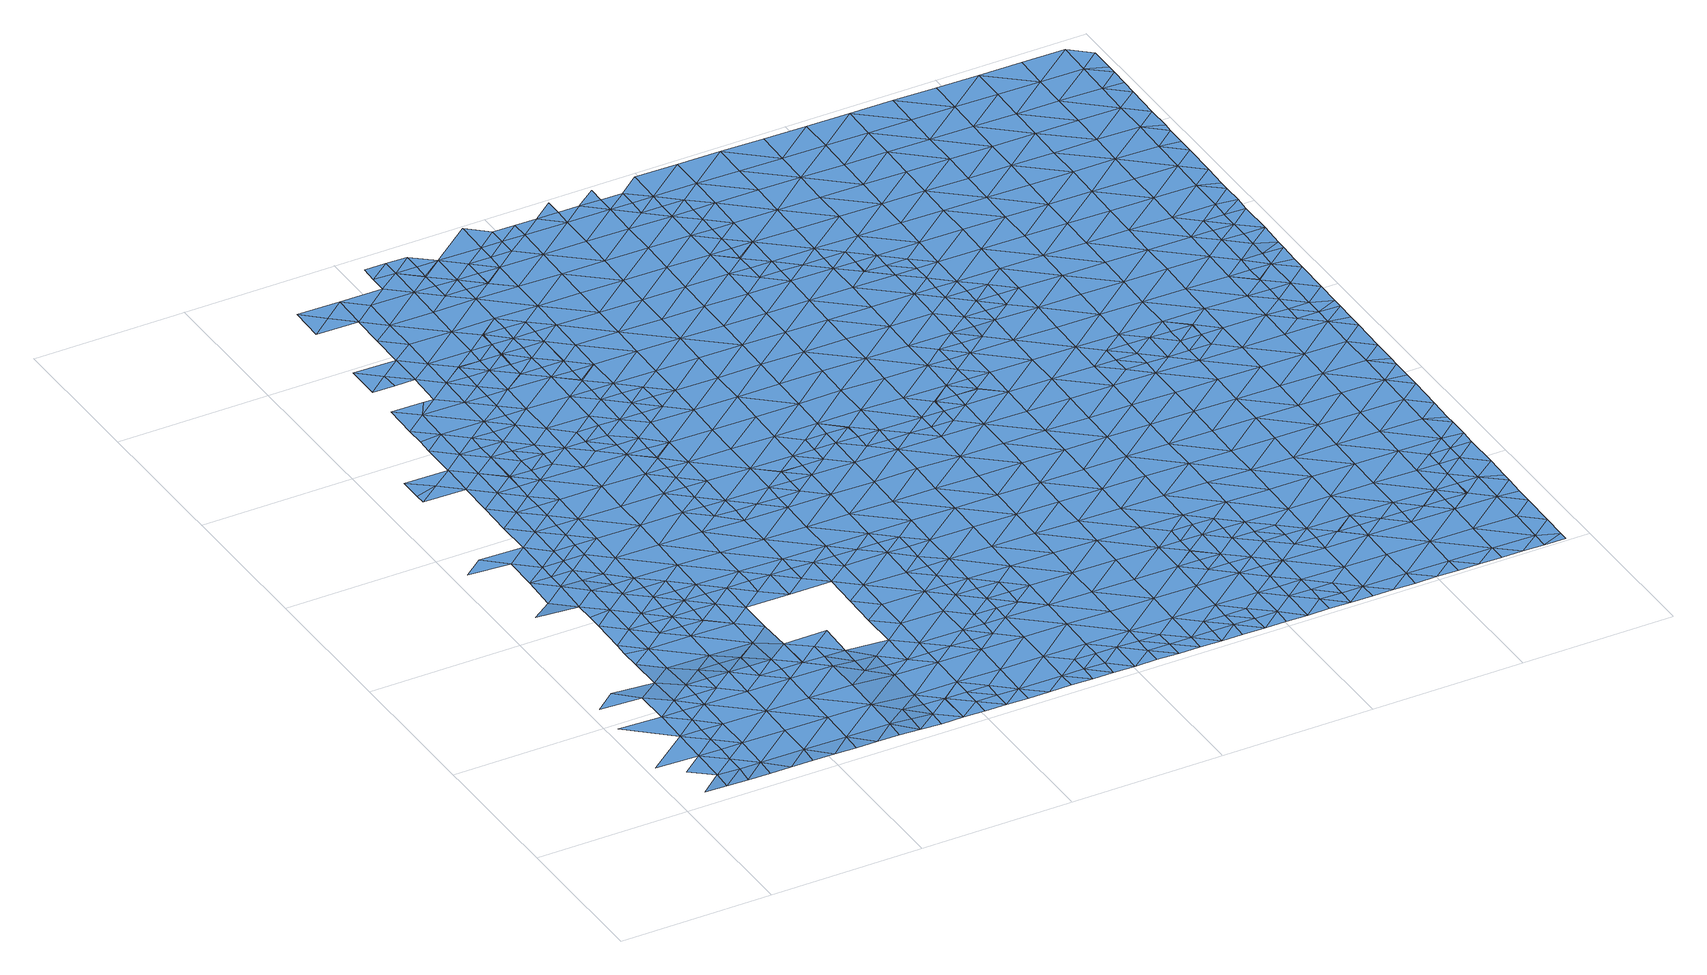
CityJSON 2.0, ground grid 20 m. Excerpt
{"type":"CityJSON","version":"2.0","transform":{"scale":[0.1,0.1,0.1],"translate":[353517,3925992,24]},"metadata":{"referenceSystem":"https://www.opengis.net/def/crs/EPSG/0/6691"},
"CityObjects":{
"waterbody1":{"type":"WaterBody","attributes":{"name":"4","class":"1140","function":"1","WaterBodyRiverFloodingRiskAttribute.description":"6","WaterBodyRiverFloodingRiskAttribute.rankOrg":"1","WaterBodyRiverFloodingRiskAttribute.adminType":"2","WaterBodyRiverFloodingRiskAttribute.scale":"L1"},"geometry":[{"type":"MultiSurface","lod":"1","boundaries":[[[0,1,2]],[[3,4,0]],[[5,6,3]],[[2,7,0]],[[8,3,0]],[[7,2,9]],[[10,11,5]],[[8,0,7]],[[8,12,3]],[[12,13,3]],[[5,3,13]],[[14,15,16]],[[13,17,5]],[[17,18,5]],[[5,18,10]],[[19,16,10]],[[20,19,10]],[[20,10,18]],[[14,16,21]],[[16,19,21]],[[22,21,19]],[[19,23,22]],[[22,24,21]],[[21,24,25]],[[23,26,22]],[[27,28,29]],[[30,24,22]],[[31,32,33]],[[27,25,28]],[[34,30,22]],[[25,24,28]],[[34,22,26]],[[29,35,36]],[[37,38,39]],[[35,29,28]],[[40,41,33]],[[42,28,24]],[[40,33,32]],[[42,24,30]],[[43,36,44]],[[45,39,41]],[[28,46,35]],[[36,35,44]],[[32,43,44]],[[47,45,41]],[[47,41,40]],[[48,42,30]],[[49,32,44]],[[37,39,50]],[[40,32,49]],[[51,52,35]],[[28,53,46]],[[35,46,51]],[[44,35,52]],[[50,39,45]],[[28,42,53]],[[54,40,49]],[[55,49,44]],[[48,56,42]],[[57,58,59]],[[44,52,55]],[[60,54,49]],[[61,46,53]],[[45,62,50]],[[58,57,63]],[[64,55,52]],[[60,49,55]],[[45,65,62]],[[66,57,59]],[[42,67,53]],[[68,69,70]],[[71,69,72]],[[67,42,56]],[[52,73,64]],[[71,70,69]],[[74,54,60]],[[50,75,76]],[[53,77,61]],[[75,50,62]],[[73,52,78]],[[65,79,62]],[[80,77,53]],[[81,82,76]],[[56,72,67]],[[83,79,65]],[[84,64,73]],[[72,69,67]],[[81,76,75]],[[68,85,69]],[[63,57,86]],[[79,87,62]],[[78,88,73]],[[62,87,75]],[[66,86,57]],[[89,66,82]],[[53,67,80]],[[80,90,77]],[[69,91,67]],[[89,82,81]],[[92,93,73]],[[91,69,85]],[[94,95,75]],[[90,96,97]],[[73,88,92]],[[84,73,93]],[[80,96,90]],[[75,87,94]],[[91,85,98]],[[81,75,95]],[[97,96,88]],[[89,99,66]],[[100,80,67]],[[91,100,67]],[[86,66,99]],[[101,102,81]],[[101,81,95]],[[103,104,98]],[[98,104,91]],[[89,81,102]],[[105,88,96]],[[106,96,80]],[[107,86,99]],[[106,80,100]],[[108,86,107]],[[109,110,89]],[[109,89,102]],[[99,89,110]],[[104,111,91]],[[96,112,105]],[[103,113,104]],[[114,107,99]],[[115,108,116]],[[117,99,110]],[[108,107,116]],[[118,115,116]],[[96,106,112]],[[114,99,117]],[[113,111,104]],[[118,119,120]],[[114,117,121]],[[122,123,124]],[[119,118,116]],[[125,112,106]],[[126,127,107]],[[128,123,122]],[[126,107,114]],[[124,123,113]],[[129,114,121]],[[116,107,127]],[[130,120,119]],[[129,121,131]],[[132,112,125]],[[133,114,129]],[[128,134,123]],[[125,106,135]],[[136,137,138]],[[139,138,137]],[[119,116,140]],[[131,141,129]],[[113,123,142]],[[116,127,140]],[[134,142,123]],[[125,143,132]],[[141,133,129]],[[130,119,144]],[[140,145,119]],[[143,125,135]],[[141,131,146]],[[127,147,140]],[[141,148,133]],[[144,119,145]],[[137,136,149]],[[139,137,150]],[[151,143,135]],[[149,150,137]],[[147,152,140]],[[142,134,153]],[[153,134,154]],[[144,155,149]],[[156,157,142]],[[158,145,140]],[[155,144,145]],[[159,158,140]],[[160,161,162]],[[159,140,152]],[[156,142,153]],[[163,143,151]],[[164,150,149]],[[151,135,165]],[[154,166,153]],[[164,149,155]],[[161,167,162]],[[156,168,157]],[[169,170,145]],[[145,170,155]],[[169,145,158]],[[171,163,151]],[[172,160,162]],[[173,157,168]],[[170,174,155]],[[175,165,173]],[[176,164,155]],[[171,151,165]],[[177,150,164]],[[178,150,177]],[[174,179,155]],[[167,172,162]],[[180,153,166]],[[153,181,156]],[[175,173,168]],[[180,181,153]],[[178,182,167]],[[176,155,179]],[[182,178,177]],[[183,184,185]],[[175,186,165]],[[165,186,171]],[[187,188,189]],[[190,172,167]],[[180,166,191]],[[187,192,188]],[[181,193,156]],[[193,175,168]],[[194,164,176]],[[192,195,188]],[[190,167,182]],[[184,183,196]],[[197,184,198]],[[168,156,193]],[[194,199,164]],[[200,171,186]],[[198,184,196]],[[201,189,202]],[[203,194,176]],[[191,204,180]],[[177,164,199]],[[189,188,202]],[[205,201,202]],[[195,206,188]],[[190,207,172]],[[183,208,196]],[[204,209,180]],[[175,210,186]],[[211,200,186]],[[182,177,199]],[[212,213,214]],[[209,215,180]],[[180,215,181]],[[216,198,196]],[[214,205,212]],[[217,210,175]],[[199,218,182]],[[205,202,212]],[[219,220,213]],[[206,221,188]],[[216,196,208]],[[222,202,188]],[[175,193,217]],[[218,223,182]],[[203,224,194]],[[215,225,181]],[[226,219,208]],[[181,225,193]],[[227,228,229]],[[219,213,212]],[[226,220,219]],[[190,182,223]],[[224,203,230]],[[211,186,210]],[[228,231,232]],[[232,231,230]],[[199,194,233]],[[234,235,227]],[[236,237,193]],[[235,231,228]],[[193,237,217]],[[233,194,224]],[[238,208,219]],[[207,190,223]],[[221,206,239]],[[193,225,236]],[[216,208,238]],[[228,227,235]],[[222,188,221]],[[212,202,222]],[[215,240,225]],[[241,219,212]],[[242,211,210]],[[222,243,212]],[[240,215,244]],[[245,218,199]],[[246,216,238]],[[247,248,217]],[[217,248,210]],[[249,231,235]],[[247,217,237]],[[250,199,233]],[[239,251,221]],[[243,241,212]],[[252,207,223]],[[253,207,252]],[[253,254,255]],[[250,233,256]],[[257,225,240]],[[234,258,235]],[[218,259,223]],[[260,261,262]],[[261,263,264]],[[251,265,221]],[[219,266,238]],[[267,268,210]],[[244,269,240]],[[238,270,246]],[[271,249,235]],[[264,262,261]],[[254,253,252]],[[265,272,221]],[[210,248,267]],[[242,210,268]],[[259,273,223]],[[250,256,274]],[[222,221,272]],[[273,275,223]],[[223,275,252]],[[245,199,250]],[[240,276,257]],[[271,235,258]],[[218,245,259]],[[277,276,240]],[[277,240,269]],[[278,263,279]],[[280,279,281]],[[280,278,279]],[[222,272,282]],[[275,283,252]],[[284,254,252]],[[258,281,271]],[[283,285,252]],[[277,269,286]],[[263,261,279]],[[260,287,261]],[[288,243,222]],[[285,284,252]],[[274,289,250]],[[219,241,266]],[[290,271,281]],[[270,238,266]],[[291,259,245]],[[281,279,290]],[[222,282,292]],[[266,293,270]],[[289,294,250]],[[290,295,271]],[[243,296,241]],[[250,294,245]],[[297,261,287]],[[295,289,298]],[[261,299,279]],[[300,270,293]],[[298,271,295]],[[282,301,292]],[[245,302,291]],[[288,222,292]],[[287,300,293]],[[288,296,243]],[[297,299,261]],[[299,290,279]],[[295,294,289]],[[241,303,266]],[[297,287,293]],[[301,304,292]],[[296,303,241]],[[245,305,302]],[[306,293,266]],[[290,307,295]],[[305,245,294]],[[308,309,292]],[[302,305,310]],[[292,304,308]],[[303,306,266]],[[288,292,309]],[[311,294,295]],[[312,297,293]],[[307,290,299]],[[313,314,315]],[[316,310,313]],[[315,316,313]],[[310,305,313]],[[317,296,288]],[[318,299,297]],[[311,295,307]],[[294,319,305]],[[320,314,313]],[[288,309,321]],[[322,319,294]],[[296,317,303]],[[293,306,312]],[[322,294,311]],[[321,309,323]],[[317,288,321]],[[307,299,318]],[[324,306,303]],[[297,312,318]],[[320,313,325]],[[318,326,307]],[[307,327,311]],[[313,305,328]],[[323,329,321]],[[330,324,303]],[[328,305,319]],[[313,328,325]],[[331,312,306]],[[303,317,330]],[[332,321,329]],[[331,318,312]],[[333,317,321]],[[334,319,322]],[[335,332,336]],[[307,326,327]],[[337,321,332]],[[336,338,335]],[[322,311,334]],[[338,339,335]],[[340,325,341]],[[340,342,343]],[[331,306,324]],[[325,328,341]],[[311,327,334]],[[317,344,330]],[[337,332,335]],[[331,345,318]],[[318,346,326]],[[342,340,341]],[[334,347,319]],[[339,348,335]],[[333,321,337]],[[328,319,347]],[[349,324,330]],[[350,327,326]],[[351,342,341]],[[352,337,335]],[[344,349,330]],[[346,318,345]],[[317,333,344]],[[353,331,324]],[[352,335,348]],[[354,334,327]],[[355,328,347]],[[356,351,341]],[[341,328,356]],[[356,328,355]],[[357,345,331]],[[326,346,350]],[[352,358,337]],[[337,359,333]],[[360,347,334]],[[348,361,352]],[[353,324,349]],[[353,357,331]],[[354,327,350]],[[362,344,333]],[[363,355,347]],[[345,364,346]],[[365,351,356]],[[359,337,358]],[[361,366,352]],[[357,364,345]],[[360,334,354]],[[360,363,347]],[[344,362,349]],[[367,356,355]],[[366,368,352]],[[352,368,358]],[[369,365,356]],[[361,370,366]],[[364,371,346]],[[333,359,362]],[[363,367,355]],[[362,372,349]],[[349,373,353]],[[350,346,371]],[[372,373,349]],[[368,374,358]],[[358,375,359]],[[353,376,357]],[[369,356,367]],[[354,350,377]],[[378,374,368]],[[375,362,359]],[[373,376,353]],[[377,350,371]],[[357,379,364]],[[360,354,380]],[[381,371,364]],[[360,382,363]],[[383,369,367]],[[378,384,374]],[[375,358,374]],[[385,367,363]],[[376,379,357]],[[380,354,377]],[[380,382,360]],[[382,385,363]],[[381,386,371]],[[387,377,371]],[[388,383,367]],[[384,389,374]],[[386,387,371]],[[364,379,381]],[[390,388,367]],[[390,367,385]],[[362,375,391]],[[372,362,392]],[[393,375,374]],[[389,384,394]],[[395,393,374]],[[396,397,377]],[[395,374,389]],[[373,372,392]],[[396,377,387]],[[397,398,377]],[[362,391,392]],[[380,377,398]],[[393,399,375]],[[400,381,379]],[[401,385,382]],[[399,402,375]],[[376,373,403]],[[404,405,380]],[[380,405,382]],[[391,375,402]],[[380,398,404]],[[373,392,403]],[[406,400,379]],[[405,407,382]],[[407,408,382]],[[409,392,391]],[[401,382,408]],[[410,391,402]],[[376,403,411]],[[379,376,412]],[[410,409,391]],[[376,411,412]],[[406,379,412]],[[392,413,403]],[[402,414,410]],[[409,413,392]],[[415,406,412]],[[414,416,410]],[[411,417,412]],[[411,403,413]],[[416,418,410]],[[418,419,410]],[[410,419,409]],[[420,421,412]],[[411,422,417]],[[420,412,417]],[[415,412,421]],[[422,411,413]],[[419,423,409]],[[424,417,422]],[[413,409,423]],[[425,424,422]],[[426,422,413]],[[427,426,413]],[[427,413,423]],[[428,429,419]],[[430,425,422]],[[423,419,429]],[[430,422,426]],[[431,423,429]],[[432,425,430]],[[428,433,429]],[[434,431,429]],[[433,435,429]],[[435,434,429]]]}]},
"waterbody2":{"type":"WaterBody","attributes":{"name":"4","class":"1140","function":"1","WaterBodyRiverFloodingRiskAttribute.description":"6","WaterBodyRiverFloodingRiskAttribute.rankOrg":"2","WaterBodyRiverFloodingRiskAttribute.adminType":"2","WaterBodyRiverFloodingRiskAttribute.scale":"L1"},"geometry":[{"type":"MultiSurface","lod":"1","boundaries":[[[436,437,9]],[[437,8,7]],[[7,9,437]],[[437,438,8]],[[12,8,438]],[[13,12,438]],[[436,439,437]],[[438,440,13]],[[17,440,18]],[[17,13,440]],[[439,441,437]],[[442,18,440]],[[20,18,442]],[[19,20,442]],[[443,441,439]],[[438,437,444]],[[23,19,442]],[[444,437,441]],[[440,445,442]],[[440,438,445]],[[26,23,442]],[[443,446,441]],[[445,438,444]],[[447,26,442]],[[448,444,441]],[[447,442,445]],[[449,448,441]],[[441,446,449]],[[447,450,26]],[[450,30,34]],[[34,26,450]],[[446,451,449]],[[445,444,448]],[[48,30,450]],[[70,450,447]],[[451,452,449]],[[453,454,445]],[[453,445,448]],[[454,70,447]],[[447,445,454]],[[54,455,40]],[[450,56,48]],[[65,45,47]],[[47,40,455]],[[71,56,450]],[[71,450,70]],[[456,448,449]],[[65,47,455]],[[456,453,448]],[[449,452,457]],[[71,72,56]],[[54,74,455]],[[68,70,454]],[[60,55,64]],[[83,65,455]],[[452,458,457]],[[449,457,456]],[[83,455,74]],[[456,459,453]],[[453,460,454]],[[85,68,454]],[[461,74,60]],[[60,64,461]],[[458,462,457]],[[459,460,453]],[[461,64,84]],[[463,83,74]],[[460,85,454]],[[462,464,457]],[[464,465,457]],[[463,74,461]],[[456,457,465]],[[84,93,461]],[[463,466,83]],[[460,98,85]],[[79,466,87]],[[79,83,466]],[[467,463,461]],[[103,98,460]],[[468,93,92]],[[122,460,459]],[[467,461,93]],[[92,88,468]],[[469,470,456]],[[94,87,471]],[[456,465,469]],[[468,88,105]],[[87,466,471]],[[95,94,471]],[[470,122,459]],[[124,103,460]],[[459,456,470]],[[122,124,460]],[[467,472,463]],[[463,473,466]],[[467,93,468]],[[465,474,469]],[[475,95,471]],[[101,95,475]],[[124,113,103]],[[105,112,468]],[[102,101,475]],[[121,110,109]],[[121,117,110]],[[474,476,469]],[[477,102,475]],[[109,102,477]],[[478,467,468]],[[121,109,477]],[[471,466,473]],[[112,478,468]],[[128,122,470]],[[463,472,473]],[[131,121,477]],[[479,470,469]],[[480,472,467]],[[481,482,471]],[[482,477,475]],[[483,469,476]],[[132,478,112]],[[470,134,128]],[[483,476,484]],[[471,473,481]],[[475,471,482]],[[146,131,477]],[[126,485,127]],[[126,114,485]],[[485,114,133]],[[467,478,480]],[[472,486,473]],[[483,484,487]],[[482,488,477]],[[479,469,483]],[[147,127,485]],[[132,143,478]],[[134,470,479]],[[133,148,485]],[[472,480,489]],[[146,477,488]],[[487,490,483]],[[152,147,485]],[[148,152,485]],[[143,491,478]],[[478,491,480]],[[154,134,479]],[[472,489,486]],[[492,482,481]],[[481,473,493]],[[494,148,141]],[[494,146,488]],[[490,495,483]],[[141,146,494]],[[496,479,483]],[[497,498,499]],[[498,490,500]],[[493,473,486]],[[493,492,481]],[[166,154,479]],[[480,501,489]],[[500,499,498]],[[163,491,143]],[[502,152,148]],[[503,488,482]],[[494,502,148]],[[185,494,488]],[[498,495,490]],[[501,480,491]],[[486,489,192]],[[502,504,152]],[[503,185,488]],[[497,505,498]],[[504,158,159]],[[192,187,486]],[[496,483,495]],[[159,152,504]],[[163,171,491]],[[187,189,486]],[[486,189,493]],[[184,197,494]],[[166,479,496]],[[503,482,492]],[[184,494,185]],[[192,489,506]],[[502,494,197]],[[489,501,506]],[[169,507,170]],[[507,158,504]],[[169,158,507]],[[201,205,493]],[[508,498,505]],[[498,509,495]],[[491,510,501]],[[493,189,201]],[[191,166,496]],[[492,493,205]],[[510,491,171]],[[195,192,506]],[[507,511,170]],[[183,185,503]],[[511,179,174]],[[213,503,492]],[[174,170,511]],[[214,213,492]],[[495,512,496]],[[204,191,496]],[[492,205,214]],[[502,197,513]],[[510,514,501]],[[501,515,506]],[[508,505,516]],[[176,179,203]],[[506,206,195]],[[504,502,517]],[[203,179,511]],[[498,508,509]],[[171,200,510]],[[229,511,507]],[[220,503,213]],[[226,208,503]],[[226,503,220]],[[197,198,513]],[[517,518,504]],[[227,229,507]],[[183,503,208]],[[502,513,517]],[[516,519,508]],[[518,227,507]],[[496,512,204]],[[507,504,518]],[[232,203,511]],[[200,211,510]],[[229,228,511]],[[495,509,512]],[[515,501,514]],[[228,232,511]],[[198,216,513]],[[519,520,508]],[[206,506,515]],[[232,230,203]],[[509,508,521]],[[522,514,510]],[[513,262,517]],[[508,520,521]],[[262,513,216]],[[209,204,523]],[[209,244,215]],[[522,510,211]],[[239,206,515]],[[204,512,523]],[[234,227,518]],[[263,518,517]],[[244,209,523]],[[264,263,517]],[[509,524,512]],[[525,515,514]],[[517,262,264]],[[216,526,262]],[[515,251,239]],[[509,521,527]],[[522,211,242]],[[518,258,234]],[[528,525,514]],[[512,524,523]],[[526,216,246]],[[278,518,263]],[[280,258,518]],[[528,514,522]],[[269,244,523]],[[236,529,237]],[[525,251,515]],[[518,278,280]],[[236,225,529]],[[521,530,527]],[[260,262,526]],[[225,257,529]],[[242,268,522]],[[509,527,524]],[[246,270,526]],[[247,531,248]],[[280,281,258]],[[531,237,529]],[[247,237,531]],[[530,532,527]],[[257,276,529]],[[270,300,526]],[[533,528,522]],[[534,523,524]],[[300,287,526]],[[269,523,534]],[[535,268,267]],[[525,536,251]],[[260,526,287]],[[533,522,268]],[[267,248,535]],[[265,536,272]],[[265,251,536]],[[248,531,535]],[[286,269,534]],[[272,301,282]],[[291,537,259]],[[273,537,275]],[[534,538,286]],[[529,539,531]],[[273,259,537]],[[540,527,532]],[[277,538,276]],[[539,529,276]],[[275,541,283]],[[277,286,538]],[[533,542,528]],[[528,543,525]],[[533,268,535]],[[301,272,536]],[[524,527,540]],[[537,541,275]],[[541,284,285]],[[538,539,276]],[[285,283,541]],[[540,544,524]],[[291,302,537]],[[540,532,545]],[[525,546,536]],[[536,304,301]],[[534,524,544]],[[543,546,525]],[[547,538,534]],[[302,315,537]],[[528,542,543]],[[531,539,548]],[[315,314,537]],[[535,531,549]],[[535,550,533]],[[545,551,540]],[[310,316,302]],[[541,537,314]],[[552,547,534]],[[547,539,538]],[[549,550,535]],[[550,542,533]],[[302,316,315]],[[552,534,544]],[[531,548,549]],[[304,536,546]],[[314,553,541]],[[554,555,556]],[[551,557,540]],[[558,544,540]],[[539,559,548]],[[550,560,542]],[[542,561,543]],[[551,556,562]],[[563,304,546]],[[557,558,540]],[[308,304,563]],[[558,552,544]],[[556,555,562]],[[320,553,314]],[[562,557,551]],[[560,561,542]],[[559,539,547]],[[564,549,548]],[[309,308,323]],[[323,308,563]],[[565,541,553]],[[543,566,546]],[[555,567,562]],[[558,568,552]],[[552,569,547]],[[563,546,338]],[[548,559,570]],[[329,323,563]],[[320,340,553]],[[562,567,571]],[[557,562,572]],[[550,549,564]],[[573,560,550]],[[336,329,563]],[[572,562,571]],[[548,570,564]],[[563,338,336]],[[543,561,566]],[[547,574,559]],[[340,343,553]],[[553,343,565]],[[338,546,566]],[[320,325,340]],[[574,570,559]],[[552,568,569]],[[329,336,332]],[[550,564,573]],[[339,338,566]],[[557,572,575]],[[574,547,569]],[[576,568,558]],[[577,564,570]],[[558,557,578]],[[560,573,579]],[[561,560,580]],[[348,339,566]],[[572,581,575]],[[557,575,578]],[[566,561,580]],[[582,570,574]],[[583,573,564]],[[560,579,580]],[[581,584,575]],[[558,578,576]],[[566,585,348]],[[569,586,574]],[[570,582,577]],[[587,579,573]],[[585,566,580]],[[569,568,586]],[[588,582,574]],[[568,576,586]],[[589,590,584]],[[564,577,583]],[[591,575,584]],[[589,592,590]],[[590,592,593]],[[361,348,585]],[[578,594,576]],[[587,573,583]],[[580,579,587]],[[588,574,586]],[[595,577,582]],[[578,575,596]],[[597,585,580]],[[591,584,590]],[[598,586,576]],[[370,361,585]],[[593,599,590]],[[600,601,576]],[[578,596,594]],[[600,576,594]],[[601,598,576]],[[365,602,351]],[[575,591,596]],[[603,582,588]],[[577,595,583]],[[604,580,587]],[[605,588,586]],[[590,606,591]],[[607,605,586]],[[606,590,599]],[[595,582,603]],[[586,598,607]],[[597,580,604]],[[585,597,370]],[[608,594,596]],[[609,610,591]],[[591,610,596]],[[591,606,609]],[[611,612,583]],[[612,604,587]],[[613,614,599]],[[610,615,596]],[[366,378,368]],[[616,588,605]],[[596,617,608]],[[606,599,614]],[[583,595,611]],[[587,583,612]],[[618,378,366]],[[619,617,596]],[[366,370,618]],[[596,615,619]],[[603,588,616]],[[370,597,618]],[[620,597,604]],[[621,595,603]],[[622,606,614]],[[384,378,618]],[[613,623,614]],[[616,605,624]],[[625,621,603]],[[626,622,614]],[[620,604,612]],[[603,616,625]],[[627,369,383]],[[620,628,597]],[[597,629,618]],[[394,384,618]],[[626,614,623]],[[624,630,616]],[[631,622,626]],[[611,595,632]],[[629,394,618]],[[632,595,621]],[[632,633,611]],[[616,634,625]],[[635,636,637]],[[638,636,630]],[[597,628,629]],[[638,637,636]],[[612,611,633]],[[629,389,394]],[[400,639,381]],[[639,387,386]],[[640,388,390]],[[616,630,634]],[[620,612,633]],[[386,381,639]],[[390,385,640]],[[387,641,396]],[[642,628,620]],[[629,643,389]],[[640,385,401]],[[643,393,395]],[[633,644,620]],[[639,641,387]],[[630,636,634]],[[395,389,643]],[[635,645,636]],[[640,646,388]],[[647,632,621]],[[397,396,641]],[[398,397,641]],[[625,634,648]],[[400,406,639]],[[643,649,393]],[[621,625,647]],[[401,408,640]],[[628,650,629]],[[399,649,402]],[[399,393,649]],[[404,651,405]],[[642,620,644]],[[404,398,651]],[[642,650,628]],[[625,648,647]],[[652,645,653]],[[654,633,632]],[[655,636,645]],[[398,641,651]],[[656,643,629]],[[653,657,652]],[[652,657,658]],[[639,659,641]],[[414,402,649]],[[651,660,405]],[[661,646,640]],[[634,636,655]],[[659,639,406]],[[662,640,408]],[[650,656,629]],[[407,405,660]],[[634,663,648]],[[664,632,647]],[[408,407,660]],[[655,645,652]],[[658,665,652]],[[649,416,414]],[[659,666,641]],[[641,667,651]],[[654,632,664]],[[662,408,660]],[[649,643,656]],[[659,406,415]],[[634,655,663]],[[663,668,648]],[[644,633,669]],[[670,416,649]],[[640,662,661]],[[647,648,668]],[[671,664,647]],[[672,650,642]],[[633,654,669]],[[673,652,665]],[[652,674,655]],[[415,421,659]],[[660,651,667]],[[675,662,660]],[[642,644,672]],[[673,665,676]],[[649,656,670]],[[641,666,667]],[[420,417,424]],[[673,674,652]],[[672,644,669]],[[677,663,655]],[[671,647,668]],[[678,673,676]],[[671,679,664]],[[670,680,416]],[[664,681,654]],[[672,682,650]],[[680,419,418]],[[650,683,656]],[[684,421,420]],[[685,661,662]],[[674,677,655]],[[418,416,680]],[[677,668,663]],[[686,659,421]],[[659,687,666]],[[420,424,684]],[[660,667,675]],[[682,683,650]],[[424,425,684]],[[686,687,659]],[[654,688,669]],[[689,685,662]],[[666,687,667]],[[428,419,680]],[[678,690,673]],[[689,662,675]],[[681,664,679]],[[686,421,684]],[[670,656,683]],[[425,432,684]],[[677,691,668]],[[668,692,671]],[[693,426,427]],[[680,433,428]],[[690,694,673]],[[427,423,693]],[[672,695,682]],[[667,696,675]],[[688,654,681]],[[688,697,669]],[[673,694,674]],[[693,423,431]],[[698,686,684]],[[671,699,679]],[[700,696,667]],[[672,669,697]],[[701,433,680]],[[670,683,702]],[[680,670,701]],[[703,683,682]],[[675,696,689]],[[698,684,432]],[[692,668,691]],[[692,699,671]],[[704,426,693]],[[430,426,704]],[[667,687,700]],[[705,703,682]],[[672,697,695]],[[705,682,695]],[[432,430,704]],[[431,434,693]],[[670,702,701]],[[679,706,681]],[[707,685,689]],[[690,708,694]],[[709,710,674]],[[710,691,677]],[[698,711,686]],[[686,712,687]],[[698,432,704]],[[703,713,683]],[[674,694,709]],[[677,674,710]],[[434,714,693]],[[711,712,686]],[[712,700,687]],[[701,715,433]],[[716,704,693]],[[717,695,697]],[[683,718,702]],[[435,715,434]],[[708,719,694]],[[435,433,715]],[[706,720,681]],[[689,696,707]],[[707,721,685]],[[679,699,706]],[[688,720,697]],[[710,722,691]],[[691,723,692]],[[702,718,701]],[[724,713,703]],[[715,714,434]],[[688,681,720]],[[725,698,704]],[[697,726,717]],[[700,727,696]],[[694,728,709]],[[692,723,699]],[[728,694,719]],[[683,713,718]],[[693,714,716]],[[720,729,697]],[[730,711,698]],[[728,719,731]],[[727,700,712]],[[701,732,715]],[[723,691,722]],[[727,733,696]],[[724,734,713]],[[699,735,706]],[[725,704,716]],[[726,697,729]],[[723,735,699]],[[715,732,714]],[[701,718,736]],[[731,737,728]],[[738,722,710]],[[707,696,739]],[[740,709,728]],[[710,709,738]],[[741,718,713]],[[701,736,732]],[[739,696,733]],[[714,742,716]],[[743,726,729]],[[744,713,734]],[[698,725,730]],[[745,727,712]],[[737,746,728]],[[738,709,740]],[[712,711,747]],[[748,749,706]],[[721,707,750]],[[744,741,713]],[[738,751,722]],[[746,752,728]],[[722,753,723]],[[747,745,712]],[[706,735,748]],[[742,714,732]],[[720,706,749]],[[750,707,739]],[[754,725,716]],[[752,755,728]],[[711,730,747]],[[728,755,740]],[[718,756,736]],[[729,757,743]],[[751,753,722]],[[727,758,733]],[[744,734,759]],[[729,720,749]],[[760,752,746]],[[761,754,716]],[[754,730,725]],[[755,762,740]],[[736,756,732]],[[761,716,742]],[[762,763,740]],[[740,763,738]],[[764,739,733]],[[729,765,757]],[[759,766,744]],[[765,729,749]],[[718,741,756]],[[735,723,767]],[[758,764,733]],[[732,768,742]],[[730,769,747]],[[727,745,758]],[[754,769,730]],[[763,770,738]],[[771,744,766]],[[739,772,750]],[[738,770,751]],[[773,741,744]],[[723,753,767]],[[748,735,774]],[[775,757,776]],[[732,756,768]],[[747,777,745]],[[757,765,776]],[[771,775,776]],[[778,753,751]],[[735,767,774]],[[744,771,773]],[[749,779,765]],[[770,780,751]],[[781,777,747]],[[777,758,745]],[[749,748,779]],[[772,739,764]],[[782,754,761]],[[781,747,769]],[[773,783,741]],[[741,784,756]],[[742,768,785]],[[761,742,786]],[[763,787,770]],[[771,776,773]],[[779,748,774]],[[788,767,753]],[[786,742,785]],[[765,789,776]],[[754,782,769]],[[778,751,780]],[[778,788,753]],[[787,790,770]],[[767,788,774]],[[791,765,779]],[[776,789,773]],[[741,783,784]],[[764,758,792]],[[793,772,764]],[[761,786,782]],[[790,787,794]],[[768,756,795]],[[769,796,781]],[[758,777,792]],[[792,793,764]],[[789,765,791]],[[780,770,797]],[[798,783,773]],[[797,770,790]],[[795,756,784]],[[785,768,795]],[[799,779,774]],[[797,800,780]],[[801,778,780]],[[802,786,785]],[[769,782,803]],[[793,804,772]],[[801,780,800]],[[805,774,788]],[[798,773,789]],[[806,792,777]],[[807,785,795]],[[779,808,791]],[[809,782,786]],[[769,803,796]],[[783,810,784]],[[778,811,788]],[[777,781,806]],[[811,778,801]],[[774,805,799]],[[802,785,807]],[[802,809,786]],[[789,791,812]],[[813,783,798]],[[806,781,796]],[[814,798,789]],[[782,815,803]],[[816,788,811]],[[817,814,789]],[[792,818,793]],[[795,784,810]],[[805,788,819]],[[789,812,817]],[[819,788,816]],[[779,799,808]],[[809,815,782]],[[783,813,810]],[[812,791,808]],[[820,792,806]],[[821,813,798]],[[793,818,804]],[[822,823,805]],[[822,805,819]],[[824,821,798]],[[799,805,823]],[[807,795,825]],[[798,814,824]],[[796,803,815]],[[825,795,810]],[[826,802,807]],[[827,812,808]],[[823,828,799]],[[792,820,818]],[[799,828,808]],[[829,813,821]],[[830,831,813]],[[830,813,829]],[[832,826,807]],[[826,809,802]],[[810,813,831]],[[833,820,806]],[[832,807,825]],[[834,827,808]],[[796,815,835]],[[836,834,808]],[[806,796,833]],[[831,837,810]],[[836,808,828]],[[804,818,838]],[[810,837,825]],[[833,796,835]],[[839,818,820]],[[837,840,825]],[[809,841,815]],[[840,842,825]],[[825,842,832]],[[843,841,809]],[[831,844,837]],[[845,820,833]],[[809,826,843]],[[818,846,838]],[[831,847,844]],[[835,815,841]],[[842,848,832]],[[839,820,845]],[[849,826,832]],[[850,837,844]],[[847,851,844]],[[833,835,852]],[[853,851,847]],[[854,848,842]],[[833,855,845]],[[818,839,846]],[[844,856,850]],[[826,857,843]],[[835,841,852]],[[851,856,844]],[[849,857,826]],[[832,848,849]],[[843,857,841]],[[855,833,852]],[[858,839,845]],[[854,859,848]],[[860,858,845]],[[860,845,855]],[[839,858,846]],[[857,861,841]],[[841,862,852]],[[863,849,848]],[[859,854,864]],[[859,863,848]],[[861,862,841]],[[852,865,855]],[[858,866,846]],[[867,849,863]],[[862,865,852]],[[868,849,867]],[[857,849,868]],[[855,865,860]],[[857,869,861]],[[869,857,868]],[[870,861,869]],[[862,861,871]],[[871,861,870]],[[872,866,858]],[[860,865,873]],[[858,860,874]],[[875,865,862]],[[876,862,871]],[[874,860,873]],[[874,872,858]],[[862,876,875]],[[877,865,875]],[[873,865,877]],[[878,874,873]],[[879,878,873]],[[879,873,877]],[[874,878,880]],[[881,874,880]],[[872,874,881]]]}]},
"waterbody3":{"type":"WaterBody","attributes":{"name":"4","class":"1140","function":"1","WaterBodyRiverFloodingRiskAttribute.description":"6","WaterBodyRiverFloodingRiskAttribute.rankOrg":"2","WaterBodyRiverFloodingRiskAttribute.adminType":"2","WaterBodyRiverFloodingRiskAttribute.scale":"L1"},"geometry":[{"type":"MultiSurface","lod":"1","boundaries":[[[90,97,77]],[[78,52,882]],[[51,882,52]],[[77,97,882]],[[97,88,882]],[[78,882,88]],[[51,46,882]],[[61,882,46]],[[61,77,882]]]}]},
"waterbody4":{"type":"WaterBody","attributes":{"name":"4","class":"1140","function":"1","WaterBodyRiverFloodingRiskAttribute.description":"6","WaterBodyRiverFloodingRiskAttribute.rankOrg":"1","WaterBodyRiverFloodingRiskAttribute.adminType":"2","WaterBodyRiverFloodingRiskAttribute.scale":"L1"},"geometry":[{"type":"MultiSurface","lod":"1","boundaries":[[[464,462,883]],[[464,883,465]],[[474,465,883]],[[476,474,883]],[[490,487,500]],[[500,487,884]],[[885,499,884]],[[885,884,886]],[[484,886,884]],[[887,886,883]],[[887,883,462]],[[499,500,884]],[[487,484,884]],[[476,886,484]],[[886,476,883]]]}]},
"waterbody5":{"type":"WaterBody","attributes":{"name":"4","class":"1140","function":"1","WaterBodyRiverFloodingRiskAttribute.description":"6","WaterBodyRiverFloodingRiskAttribute.rankOrg":"2","WaterBodyRiverFloodingRiskAttribute.adminType":"2","WaterBodyRiverFloodingRiskAttribute.scale":"L1"},"geometry":[{"type":"MultiSurface","lod":"1","boundaries":[[[224,231,888]],[[249,888,231]],[[249,271,888]],[[298,888,271]],[[256,233,224]],[[256,224,888]],[[231,224,230]],[[274,256,888]],[[289,274,888]],[[298,289,888]]]}]},
"waterbody6":{"type":"WaterBody","attributes":{"name":"4","class":"1140","function":"1","WaterBodyRiverFloodingRiskAttribute.description":"6","WaterBodyRiverFloodingRiskAttribute.rankOrg":"1","WaterBodyRiverFloodingRiskAttribute.adminType":"2","WaterBodyRiverFloodingRiskAttribute.scale":"L1"},"geometry":[{"type":"MultiSurface","lod":"1","boundaries":[[[556,545,889]],[[545,532,889]],[[889,554,556]],[[532,890,889]],[[551,545,556]],[[891,890,892]],[[532,530,892]],[[521,520,530]],[[530,520,892]],[[520,891,892]],[[519,891,520]],[[893,889,890]],[[893,554,889]],[[890,532,892]]]}]},
"waterbody7":{"type":"WaterBody","attributes":{"name":"4","class":"1140","function":"1","WaterBodyRiverFloodingRiskAttribute.description":"6","WaterBodyRiverFloodingRiskAttribute.rankOrg":"1","WaterBodyRiverFloodingRiskAttribute.adminType":"2","WaterBodyRiverFloodingRiskAttribute.scale":"L1"},"geometry":[{"type":"MultiSurface","lod":"1","boundaries":[[[894,592,895]],[[581,572,895]],[[584,581,589]],[[571,895,572]],[[571,567,895]],[[895,567,894]],[[589,895,592]],[[581,895,589]]]}]},
"waterbody8":{"type":"WaterBody","attributes":{"name":"4","class":"1140","function":"1","WaterBodyRiverFloodingRiskAttribute.description":"6","WaterBodyRiverFloodingRiskAttribute.rankOrg":"1","WaterBodyRiverFloodingRiskAttribute.adminType":"2","WaterBodyRiverFloodingRiskAttribute.scale":"L1"},"geometry":[{"type":"MultiSurface","lod":"1","boundaries":[[[624,605,607]],[[624,896,630]],[[638,630,896]],[[658,657,897]],[[708,690,898]],[[899,898,690]],[[678,676,899]],[[899,676,665]],[[899,665,897]],[[899,897,900]],[[897,901,900]],[[901,897,657]],[[901,657,902]],[[619,901,617]],[[617,901,902]],[[607,598,896]],[[903,904,905]],[[905,898,899]],[[719,708,898]],[[737,731,906]],[[631,626,907]],[[653,902,657]],[[624,607,896]],[[731,719,906]],[[615,610,901]],[[610,908,901]],[[609,908,610]],[[909,907,623]],[[909,910,907]],[[911,912,910]],[[911,913,912]],[[914,904,915]],[[914,916,904]],[[917,918,919]],[[920,919,918]],[[921,919,920]],[[922,919,921]],[[923,922,921]],[[920,904,921]],[[900,908,631]],[[900,631,907]],[[924,900,907]],[[912,924,907]],[[903,905,912]],[[904,920,905]],[[905,920,906]],[[906,898,905]],[[906,719,898]],[[906,746,737]],[[906,760,746]],[[906,918,760]],[[925,918,926]],[[762,787,763]],[[787,762,927]],[[787,927,794]],[[927,928,794]],[[912,905,924]],[[905,899,924]],[[619,615,901]],[[908,900,901]],[[626,623,907]],[[910,912,907]],[[912,913,903]],[[924,899,900]],[[665,658,897]],[[899,690,678]],[[913,929,903]],[[904,916,921]],[[926,918,917]],[[917,919,922]],[[915,904,903]],[[920,918,906]],[[929,915,903]],[[645,635,653]],[[637,638,896]],[[637,930,617]],[[653,635,902]],[[635,637,902]],[[930,601,600]],[[601,930,598]],[[598,930,896]],[[752,760,931]],[[932,931,925]],[[617,902,637]],[[608,617,930]],[[930,594,608]],[[600,594,930]],[[930,637,896]],[[609,606,908]],[[933,923,934]],[[622,631,908]],[[760,918,931]],[[931,918,925]],[[752,931,755]],[[932,928,931]],[[928,927,931]],[[931,927,755]],[[762,755,927]],[[622,908,606]],[[916,934,921]],[[934,923,921]]]}]},
"waterbody9":{"type":"WaterBody","attributes":{"name":"4","class":"1140","function":"1","WaterBodyRiverFloodingRiskAttribute.description":"6","WaterBodyRiverFloodingRiskAttribute.rankOrg":"1","WaterBodyRiverFloodingRiskAttribute.adminType":"2","WaterBodyRiverFloodingRiskAttribute.scale":"L1"},"geometry":[{"type":"MultiSurface","lod":"1","boundaries":[[[935,703,705]],[[766,759,936]],[[743,775,936]],[[705,717,935]],[[695,717,705]],[[936,726,743]],[[734,726,936]],[[759,734,936]],[[726,734,935]],[[734,724,935]],[[766,775,771]],[[936,775,766]],[[743,757,775]],[[724,703,935]],[[717,726,935]]]}]},
"waterbody10":{"type":"WaterBody","attributes":{"name":"4","class":"1140","function":"1","WaterBodyRiverFloodingRiskAttribute.description":"6","WaterBodyRiverFloodingRiskAttribute.rankOrg":"1","WaterBodyRiverFloodingRiskAttribute.adminType":"2","WaterBodyRiverFloodingRiskAttribute.scale":"L1"},"geometry":[{"type":"MultiSurface","lod":"1","boundaries":[[[817,827,937]],[[938,821,824]],[[824,814,938]],[[937,939,940]],[[941,821,938]],[[941,829,821]],[[830,829,941]],[[830,941,831]],[[847,831,941]],[[940,942,938]],[[943,853,941]],[[943,941,942]],[[938,942,941]],[[940,938,937]],[[814,937,938]],[[937,814,817]],[[853,847,941]],[[939,827,834]],[[827,939,937]],[[817,812,827]]]}]},
"waterbody11":{"type":"WaterBody","attributes":{"name":"4","class":"1140","function":"1","WaterBodyRiverFloodingRiskAttribute.description":"6","WaterBodyRiverFloodingRiskAttribute.rankOrg":"1","WaterBodyRiverFloodingRiskAttribute.adminType":"2","WaterBodyRiverFloodingRiskAttribute.scale":"L1"},"geometry":[{"type":"MultiSurface","lod":"1","boundaries":[[[854,944,864]],[[944,842,840]],[[854,842,944]],[[850,944,837]],[[850,856,944]],[[944,856,864]],[[840,837,944]]]}]}
},
"vertices":[
[65,45,7],[36,22,6],[65,22,5],[66,91,7],[37,68,7],[67,137,7],[9,92,8],[94,44,7],[94,67,7],[93,21,5],[68,183,7],[11,184,8],[95,90,7],[95,114,7],[40,253,8],[12,230,8],[68,229,7],[95,137,7],[96,160,7],[97,206,7],[96,183,7],[97,252,5],[125,228,7],[125,205,7],[126,275,3],[98,299,3],[153,205,7],[98,325,3],[127,321,3],[99,344,3],[154,251,5],[43,438,6],[100,437,3],[72,461,3],[153,228,7],[127,367,3],[100,391,3],[45,577,5],[17,554,6],[74,553,4],[101,483,4],[73,507,4],[182,274,3],[100,411,3],[128,414,3],[102,529,4],[155,343,3],[101,506,4],[182,251,5],[129,460,3],[103,576,4],[155,367,3],[156,390,3],[183,320,3],[129,482,4],[157,437,3],[210,250,5],[77,738,4],[48,730,4],[48,716,4],[157,459,3],[184,343,3],[130,552,4],[48,761,4],[157,436,3],[130,529,4],[105,715,4],[239,273,3],[238,203,7],[238,227,7],[210,204,7],[210,227,7],[211,250,5],[185,413,3],[157,482,4],[131,598,4],[103,622,4],[212,342,3],[184,389,3],[158,552,4],[240,319,3],[132,644,4],[104,668,4],[158,529,4],[185,436,3],[266,203,7],[106,760,4],[159,575,4],[213,389,3],[133,691,4],[212,343,3],[267,249,6],[213,412,3],[214,435,3],[159,598,4],[160,621,4],[241,365,3],[213,366,3],[267,203,7],[133,737,4],[268,296,3],[160,644,4],[160,667,4],[295,202,7],[295,226,7],[241,389,3],[268,341,3],[134,783,4],[106,807,4],[161,691,4],[161,713,4],[324,248,7],[269,388,3],[323,202,6],[162,759,4],[107,827,4],[135,830,4],[161,714,4],[107,853,4],[136,876,4],[108,899,4],[162,714,4],[323,156,5],[351,179,3],[323,179,5],[297,364,3],[162,783,4],[163,806,4],[351,156,3],[190,736,4],[150,898,4],[190,713,4],[298,388,3],[190,759,4],[379,155,3],[326,341,3],[138,945,4],[137,968,4],[109,945,4],[109,992,4],[192,829,4],[219,736,4],[380,201,3],[326,387,3],[164,898,4],[192,875,4],[218,713,4],[191,805,4],[219,758,4],[165,945,4],[166,991,4],[354,363,3],[220,805,4],[408,178,3],[407,155,3],[193,921,4],[409,224,3],[380,248,3],[221,851,4],[220,828,4],[112,1131,4],[111,1084,4],[139,1107,4],[354,387,3],[194,967,4],[382,340,3],[436,155,3],[167,1083,4],[409,270,3],[221,874,4],[221,897,4],[383,386,3],[168,1130,4],[381,294,3],[222,920,4],[410,316,3],[222,944,4],[195,1013,4],[166,1037,4],[222,943,4],[465,177,3],[465,223,3],[195,1059,4],[303,711,4],[275,735,4],[275,712,4],[411,362,3],[329,549,4],[357,549,3],[329,572,4],[196,1106,4],[464,154,3],[329,526,4],[466,269,3],[251,966,4],[357,525,3],[303,734,4],[275,757,4],[304,757,4],[251,1012,4],[411,386,3],[330,595,4],[358,595,3],[250,943,4],[492,154,3],[330,618,4],[385,525,3],[225,1129,4],[332,711,4],[493,176,3],[468,362,3],[440,385,3],[359,641,3],[331,664,4],[331,641,4],[493,199,3],[332,756,4],[467,315,3],[252,1058,4],[359,687,3],[331,665,4],[414,548,3],[415,594,3],[253,1105,4],[279,966,4],[494,246,3],[331,688,4],[278,896,4],[278,919,4],[278,897,4],[278,943,4],[279,943,4],[278,942,4],[279,989,4],[306,896,4],[306,919,4],[494,269,3],[495,292,3],[360,733,4],[413,524,3],[522,222,3],[416,686,3],[468,385,3],[415,640,3],[522,199,3],[309,1058,4],[361,756,4],[495,315,3],[495,338,3],[307,942,4],[308,1012,4],[442,524,3],[254,1151,4],[225,1152,4],[254,1174,4],[226,1174,4],[280,989,4],[522,245,3],[334,895,4],[281,1081,4],[361,803,4],[362,826,4],[333,803,4],[334,849,4],[334,826,4],[442,547,3],[417,732,4],[496,361,3],[496,384,3],[550,198,3],[389,756,4],[335,942,4],[443,570,3],[281,1105,4],[308,989,4],[281,1127,4],[551,245,3],[551,221,3],[334,850,4],[362,872,4],[334,872,4],[335,895,4],[443,571,3],[281,1128,4],[282,1173,4],[282,1151,4],[550,199,3],[389,802,4],[472,639,3],[336,988,4],[363,918,4],[309,1081,4],[471,593,3],[418,778,4],[365,1011,4],[364,965,4],[473,685,3],[418,825,4],[336,965,4],[419,871,4],[389,779,4],[471,570,3],[337,1080,4],[474,731,4],[499,570,3],[365,1057,4],[474,777,4],[420,917,4],[499,592,3],[500,615,3],[338,1080,4],[421,964,4],[475,824,4],[366,1103,4],[338,1127,4],[338,1104,4],[338,1081,4],[530,684,3],[476,870,4],[422,1056,4],[367,1126,4],[529,638,3],[421,1010,4],[528,615,3],[531,777,4],[395,1126,4],[477,916,4],[477,963,4],[423,1102,4],[556,614,3],[530,731,4],[532,823,4],[557,614,3],[586,684,4],[478,1009,4],[585,591,3],[557,591,3],[586,637,4],[556,569,3],[584,568,3],[395,1149,4],[424,1148,4],[424,1171,4],[395,1172,4],[587,730,4],[533,869,4],[533,915,4],[479,1055,4],[613,568,3],[588,776,4],[534,962,4],[453,1171,4],[641,590,3],[589,822,4],[535,1008,4],[480,1101,4],[480,1147,4],[589,868,4],[642,636,3],[643,683,3],[536,1054,4],[641,567,3],[644,729,4],[536,1100,4],[590,914,4],[481,1170,4],[670,590,3],[537,1146,4],[670,612,3],[509,1170,4],[670,567,3],[591,961,4],[644,775,4],[645,821,4],[699,635,3],[700,682,3],[646,867,4],[592,1007,4],[671,612,3],[647,913,4],[592,1053,4],[619,937,4],[593,1099,4],[537,1169,4],[699,612,3],[565,1123,4],[619,960,4],[619,983,4],[566,1169,4],[727,612,3],[566,1146,4],[700,728,4],[701,774,4],[727,658,3],[727,611,3],[727,635,3],[619,984,4],[620,1006,4],[620,1029,4],[728,681,3],[647,937,4],[593,1123,4],[728,705,3],[702,820,4],[620,1052,4],[621,1076,4],[676,936,4],[621,1099,4],[622,1122,4],[758,773,4],[757,727,4],[703,866,4],[703,912,4],[759,819,4],[757,704,3],[704,936,4],[785,704,3],[731,889,4],[786,726,4],[786,749,4],[732,912,4],[732,935,4],[759,865,4],[787,796,4],[732,889,4],[760,888,4],[788,842,4],[787,819,4],[814,749,4],[815,772,4],[788,865,4],[815,795,4],[788,888,4],[842,748,4],[843,795,4],[843,771,4],
[122,21,5],[122,44,7],[123,90,7],[150,21,5],[123,136,7],[179,43,7],[124,182,7],[178,20,5],[179,89,7],[180,135,7],[207,20,5],[181,181,7],[236,88,7],[235,42,7],[182,228,7],[235,19,5],[263,19,5],[237,135,7],[238,181,7],[130,506,4],[293,87,7],[292,41,7],[292,18,5],[294,134,7],[294,180,7],[185,459,3],[320,18,4],[186,505,4],[321,41,5],[321,63,5],[187,551,4],[242,458,3],[241,412,3],[350,86,3],[350,133,3],[188,597,4],[243,504,4],[244,550,4],[349,63,3],[189,643,4],[377,62,3],[189,690,4],[298,411,3],[407,132,3],[299,457,3],[244,596,4],[245,643,4],[406,85,3],[378,62,3],[191,782,4],[300,550,4],[406,62,3],[246,689,4],[300,503,4],[435,61,3],[355,410,3],[302,642,4],[301,596,4],[247,735,4],[463,84,3],[464,131,3],[462,15,3],[462,38,3],[434,16,3],[434,39,3],[356,456,3],[248,781,4],[303,688,4],[248,828,4],[490,15,3],[356,502,3],[249,874,4],[519,37,3],[520,83,3],[412,409,3],[250,920,4],[520,130,3],[304,780,4],[412,455,3],[413,501,3],[519,15,3],[305,827,4],[306,873,4],[547,14,3],[548,37,3],[548,60,3],[468,408,3],[521,176,3],[577,129,3],[470,500,3],[361,779,4],[576,82,3],[469,454,3],[523,269,3],[576,59,3],[524,315,3],[604,59,3],[525,407,3],[578,175,3],[524,361,3],[471,547,3],[310,1104,4],[579,221,3],[579,268,3],[633,81,3],[310,1150,4],[526,453,3],[527,499,3],[634,128,3],[633,58,3],[527,546,3],[635,220,3],[580,314,3],[581,360,3],[582,406,3],[661,58,3],[635,174,3],[367,1149,4],[661,12,3],[689,12,3],[661,35,3],[690,81,3],[691,127,3],[636,267,3],[582,452,3],[583,498,4],[689,34,3],[528,592,3],[638,359,3],[368,1195,4],[584,545,3],[717,11,3],[691,173,3],[692,219,3],[637,313,3],[717,34,3],[718,57,3],[638,405,3],[693,266,3],[747,80,3],[748,172,3],[694,358,3],[747,126,3],[639,451,3],[640,497,3],[746,56,3],[694,312,3],[695,404,3],[775,56,3],[641,544,3],[749,218,3],[696,450,3],[750,265,3],[774,33,3],[803,33,3],[803,79,3],[774,10,3],[802,10,3],[776,149,3],[751,357,3],[804,125,3],[697,543,3],[777,195,3],[830,9,3],[777,172,3],[777,194,3],[481,1193,4],[750,311,3],[697,496,3],[778,241,3],[831,55,3],[777,218,3],[804,149,3],[831,78,3],[832,101,3],[752,403,3],[753,450,3],[859,9,3],[859,32,3],[832,102,3],[806,264,3],[833,148,3],[698,589,3],[832,125,3],[753,496,3],[808,356,3],[860,54,3],[887,8,3],[806,241,3],[807,310,3],[888,31,3],[538,1192,4],[754,542,3],[755,588,3],[834,240,3],[888,54,3],[809,403,3],[809,449,3],[863,263,3],[862,193,3],[862,216,3],[833,194,3],[834,217,3],[648,960,4],[594,1146,4],[648,1006,4],[811,541,3],[756,634,3],[810,495,3],[890,193,3],[595,1192,4],[865,355,3],[864,309,3],[756,681,3],[812,587,3],[649,1052,4],[918,169,3],[890,170,3],[866,448,3],[919,215,3],[812,633,3],[890,147,3],[918,147,3],[704,959,4],[650,1099,4],[651,1191,4],[651,1145,4],[920,262,3],[865,402,3],[946,146,3],[705,1005,4],[706,1051,4],[921,308,3],[867,494,3],[813,680,3],[921,354,3],[868,540,3],[975,168,3],[976,215,3],[707,1098,4],[947,146,3],[976,261,3],[975,146,3],[922,401,3],[814,726,4],[923,447,3],[868,586,3],[869,632,3],[760,911,4],[708,1190,4],[761,958,4],[762,1004,4],[924,493,3],[707,1144,4],[1003,145,3],[977,307,3],[978,353,3],[815,818,4],[1032,168,3],[897,563,3],[763,1097,4],[924,539,3],[817,911,4],[979,400,3],[762,1050,4],[871,725,4],[870,679,3],[897,609,3],[816,865,4],[897,586,3],[979,446,3],[764,1143,4],[1031,145,3],[1032,214,3],[1033,260,3],[818,957,4],[818,1003,4],[926,631,3],[872,818,4],[871,771,4],[873,864,4],[925,563,3],[927,678,3],[1059,144,3],[980,492,3],[765,1189,4],[1034,306,3],[1035,352,3],[925,608,3],[874,910,4],[953,562,3],[819,1049,4],[1088,167,3],[981,538,3],[874,956,4],[1060,144,3],[928,770,4],[820,1096,4],[954,608,3],[1035,399,3],[927,724,4],[1088,144,3],[1090,259,3],[821,1142,4],[1089,213,3],[983,677,3],[929,817,4],[981,562,3],[983,630,3],[876,1048,4],[1116,143,3],[875,1002,4],[1036,445,3],[1037,491,3],[821,1188,4],[1091,305,3],[1117,166,3],[1091,351,3],[930,909,4],[1117,189,3],[984,723,4],[1010,561,3],[877,1095,4],[982,607,3],[1117,143,3],[930,863,4],[1118,212,3],[1118,235,3],[877,1141,4],[1038,537,3],[1010,607,3],[1092,398,3],[985,769,4],[931,955,4],[1147,258,3],[1011,607,3],[878,1187,4],[1039,630,3],[1093,444,3],[1010,584,3],[1038,584,3],[933,1047,4],[1148,350,3],[1094,490,3],[1147,304,3],[932,1001,4],[987,908,4],[1040,676,3],[1041,722,4],[986,816,4],[986,862,4],[1146,235,3],[1149,397,3],[1095,583,3],[1175,255,3],[1094,537,3],[933,1094,4],[934,1140,4],[1174,235,3],[1041,768,4],[989,1000,4],[1175,281,3],[1096,629,3],[1150,489,3],[1175,294,3],[1176,327,3],[1043,861,4],[988,954,4],[935,1186,4],[1150,443,3],[989,1046,4],[1042,815,4],[1151,536,3],[1044,907,4],[1097,721,4],[1177,373,3],[1123,559,3],[1097,675,3],[1124,605,3],[1045,953,4],[1177,393,3],[1124,582,3],[991,1139,4],[1177,420,3],[990,1093,4],[1125,651,3],[1178,433,3],[1178,465,3],[1125,628,3],[1098,767,4],[1100,860,4],[1152,559,3],[1179,512,3],[1125,652,3],[1125,675,3],[1126,698,3],[1099,814,4],[1046,1045,4],[1180,558,3],[1045,999,4],[1179,532,3],[1126,744,4],[992,1185,4],[1048,1138,4],[1127,767,4],[1101,953,4],[1127,790,4],[1100,906,4],[1154,720,4],[1047,1092,4],[1048,1184,4],[1154,698,3],[1156,813,4],[1156,859,4],[1155,743,4],[1182,710,3],[1102,999,4],[1182,697,3],[1155,790,4],[1103,1045,4],[1183,743,4],[1157,905,4],[1104,1137,4],[1184,809,4],[1103,1091,4],[1158,952,4],[1159,998,4],[1184,836,4],[1183,789,4],[1159,1044,4],[1105,1183,4],[1184,849,4],[1185,881,4],[1186,928,4],[1186,948,4],[1186,974,4],[1162,1182,4],[1160,1090,4],[1161,1136,4],[1187,1020,4],[1187,987,4],[1188,1066,4],[1189,1113,4],[1188,1088,4],[1189,1125,4],[1189,1159,4],
[184,366,3],
[349,40,3],[406,39,3],[405,16,3],[377,17,3],[348,17,3],
[307,965,4],
[632,35,3],[603,13,3],[575,14,3],[576,36,3],[632,13,3],
[745,11,3],[746,34,3],
[806,217,3],[917,123,3],[1031,122,3],[974,122,3],[917,77,3],[861,124,3],[862,170,3],[1029,29,3],[1086,28,3],[1030,75,3],[1088,121,3],[916,31,3],[860,78,3],[916,8,3],[944,8,3],[972,7,3],[973,30,3],[1001,7,3],[1086,5,3],[1057,6,3],[1114,5,3],[1172,96,3],[1144,120,3],[1144,73,3],[1087,74,3],[1143,27,3],[1171,49,3],[1171,16,3],[973,76,3],[1173,143,3],[1172,117,3],[1146,212,3],[1174,188,3],[1029,6,3],[805,171,3],[1145,166,3],[1173,155,3],[1171,4,3],[1142,4,3],
[925,585,3],[982,584,3],
[1152,582,3],[1153,628,3],[1180,571,3],[1180,604,3],[1153,674,3],[1181,651,3],[1181,670,3],
[1155,766,4]
]}
